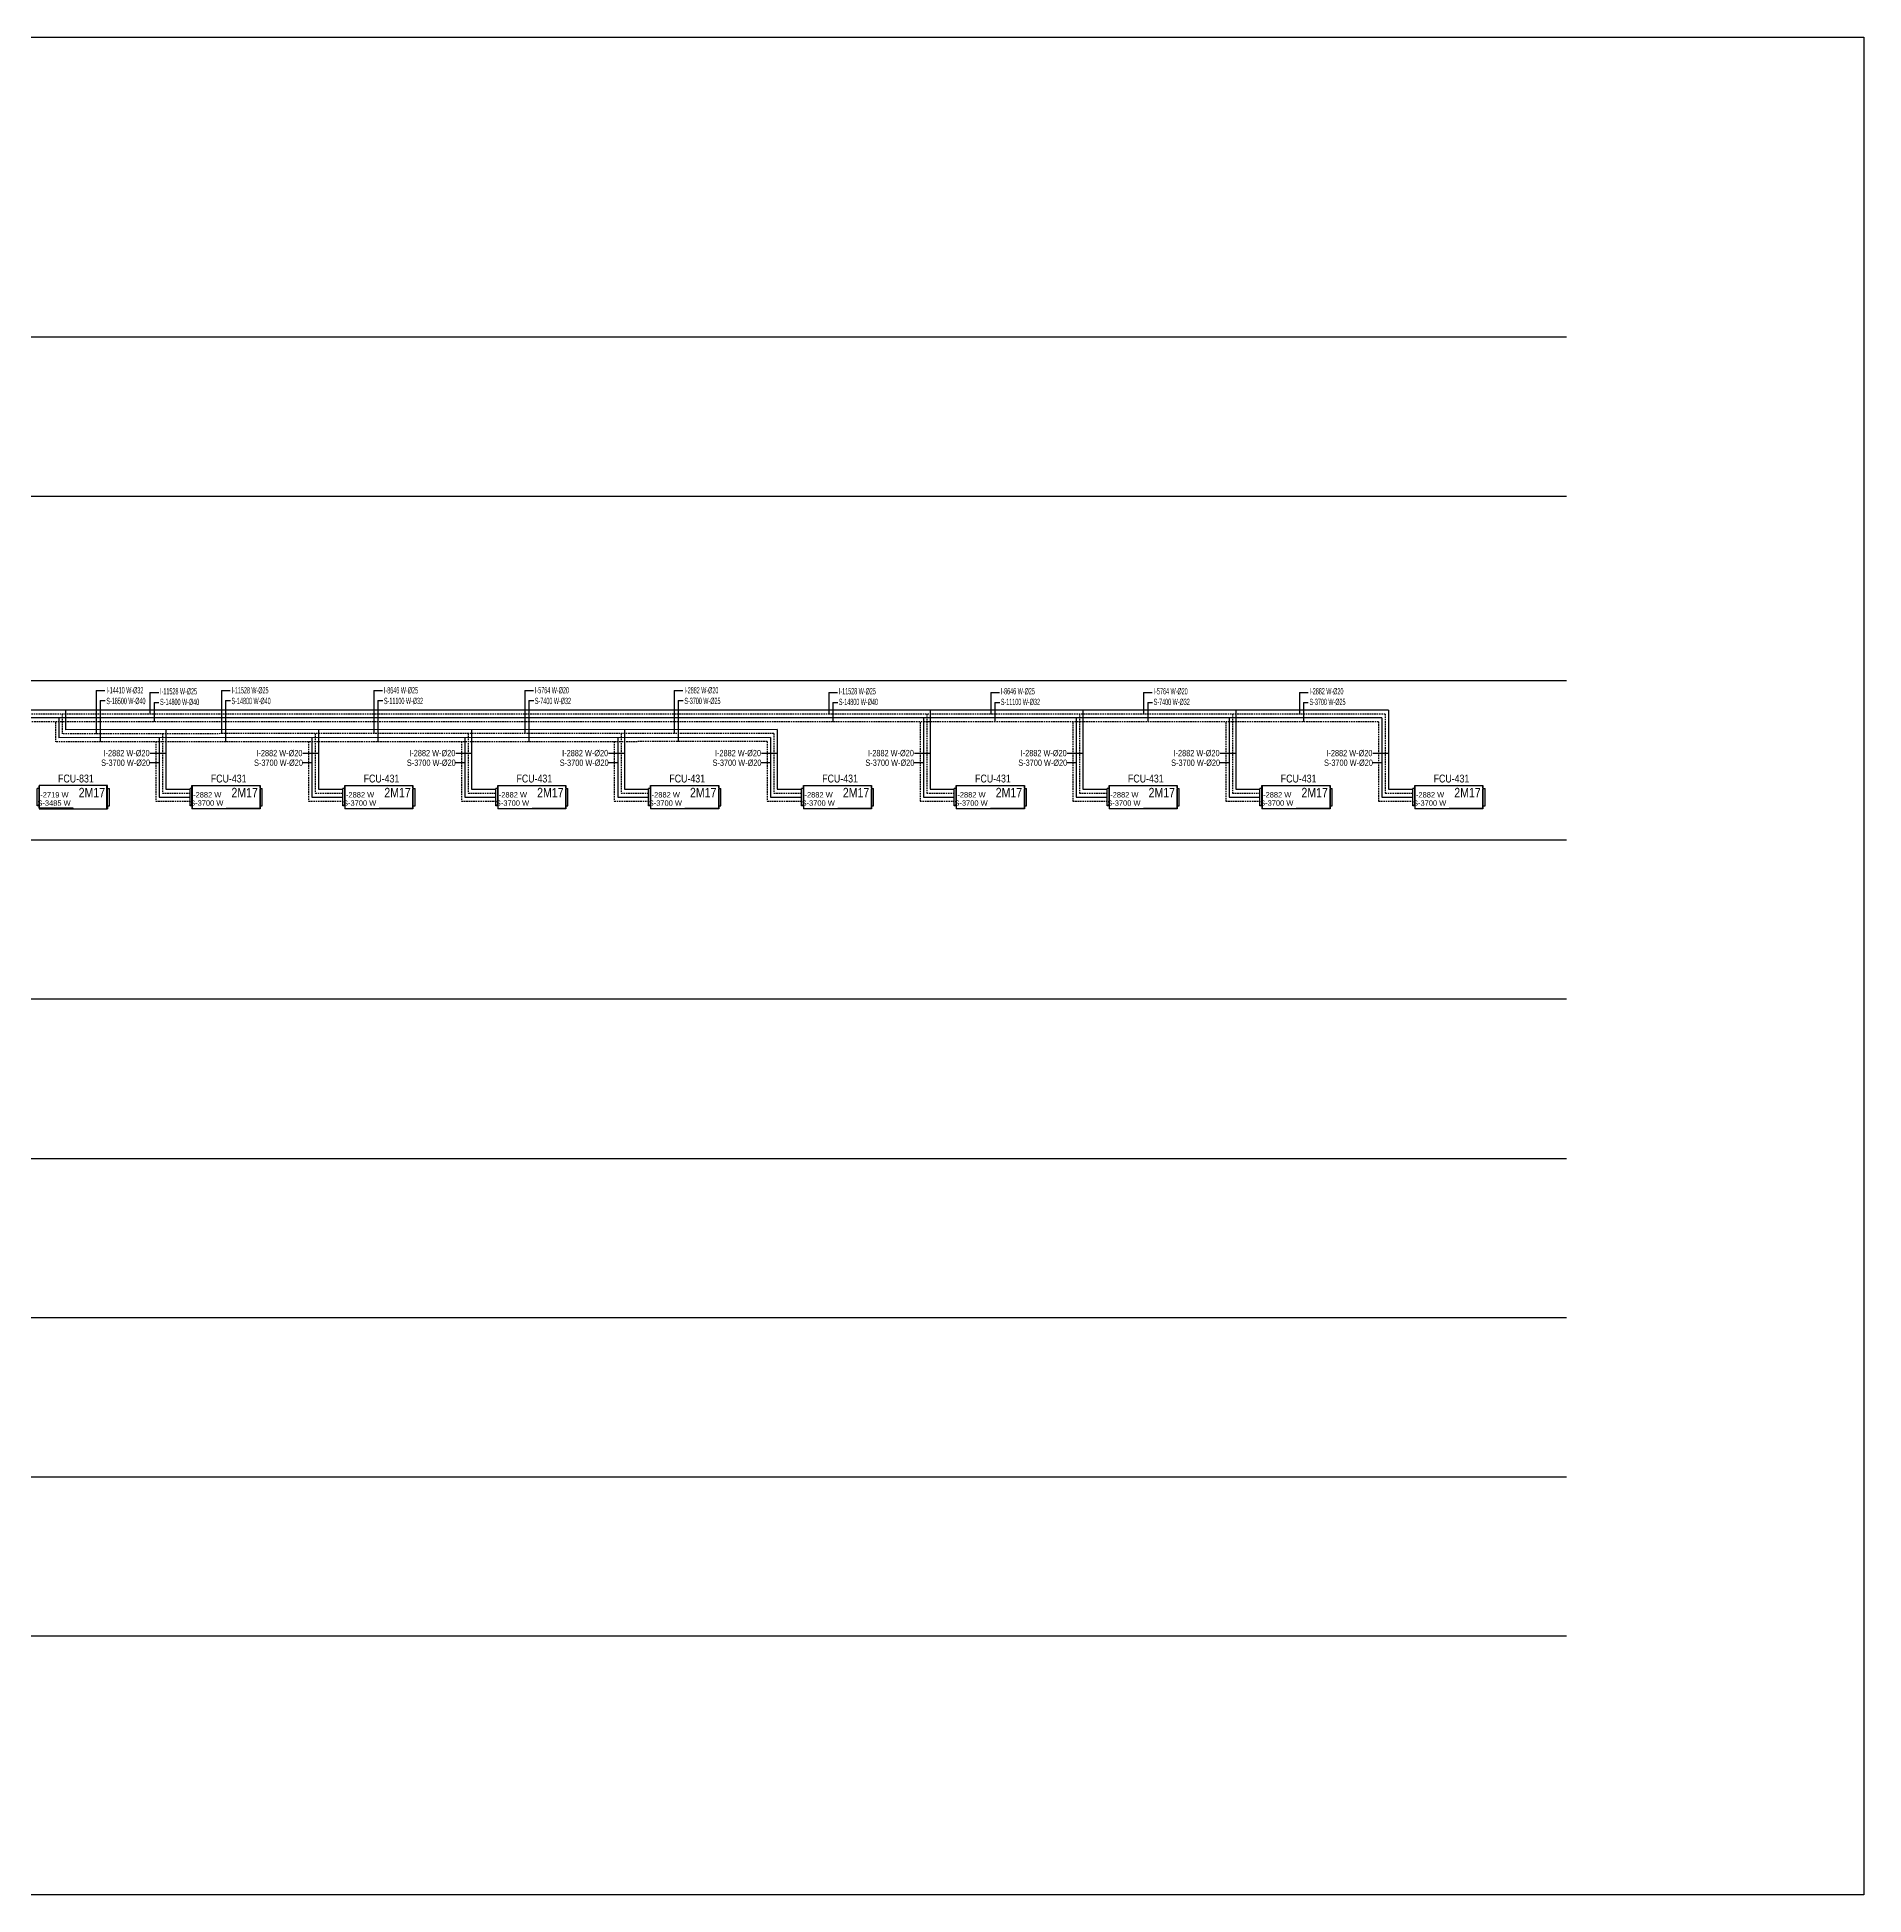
# Model space of a CAD drawing. Header units: centimetres. Extents: x 222914 to 271949, y -38857 to -18857.
# Drawn here: x 259084 to 264879, y -30556 to -24663 of the extents above; entities that cross this region are included whole.
import ezdxf
from ezdxf.enums import TextEntityAlignment as Align

# ---------------------------------------------------------------- set-up
doc = ezdxf.new("R2010")
doc.units = ezdxf.units.CM
doc.header["$LTSCALE"] = 0.2
doc.linetypes.add('DASHED', pattern=[75, 50, -25])
doc.layers.get('0').update_dxf_attribs({"color": 252})
for name, color, linetype, lineweight in [('1-BASLIK', 53, 'Continuous', 25), ('T-ISITMA', 1, 'Continuous', 30), ('T-MAHAL', 120, 'Continuous', 15), ('T-SOGUTMA', 4, 'Continuous', 30), ('T-STEXT', 181, 'Continuous', 15)]:
    doc.layers.add(name, color=color, linetype=linetype, lineweight=lineweight)
for name, color, linetype in [('T-FC', 150, 'Continuous'), ('T-FC-NUMARA', 62, 'Continuous'), ('T-ISITMA-TOPLAMA', 61, 'Continuous'), ('T-ITEXT', 32, 'Continuous'), ('T-SOGUTMA-TOPLAMA', 120, 'Continuous'), ('T-TEXT', 85, 'Continuous')]:
    doc.layers.add(name, color=color, linetype=linetype)
doc.styles.add('ARIAL', font='arial.ttf')
doc.styles.add('GKM', font='ARIALN.TTF', dxfattribs={"width": 0.6, "height": 20})
doc.styles.add('LUCIDASANS', font='arial.ttf', dxfattribs={"width": 0.8})

# ---------------------------------------------------------------- blocks, each defined once
blk = doc.blocks.new('FANCOIL-DWD')
at = {"linetype": 'DASHED'}
blk.add_line((-114.3, -71.5), (-114.3, -16.4), dxfattribs=at)
for p, q in [((-108.1, -16.4), (-114.3, -16.4)), ((-114.3, -69.1), (-114.3, -18.8)), ((-108.1, -71.5), (-108.1, -7)), ((-108.1, -7), (108.1, -7)), ((-106.8, -80.9), (-106.8, -7)), ((108.1, -7), (108.1, -80.9)), ((108.1, -14.1), (108.1, -7.7)), ((108.1, -16.4), (114.6, -16.4)), ((108.1, -71), (108.1, -16.9)), ((114.6, -71.5), (114.6, -16.4)), ((-108.1, -71.5), (-114.3, -71.5)), ((-108.1, -71.5), (-108.1, -80.9)), ((108.1, -80.9), (-108.1, -80.9)), ((0.9, -80.9), (0.9, -78.2)), ((0.9, -78.2), (108.1, -78.2)), ((108.1, -78), (108.1, -71.5)), ((108.1, -71.5), (114.6, -71.5))]:
    blk.add_line(p, q)

msp = doc.modelspace()

# ---------------------------------------------------------------- linework, layer by layer
at = {"layer": '1-BASLIK'}
msp.add_lwpolyline([(224519.3, -24662.5), (264878.8, -24662.5), (264878.8, -30556.2), (224519.3, -30556.2)], close=True, dxfattribs=at)
at = {"layer": 'T-ISITMA', "lineweight": -3, "ltscale": 0.5}
for p, q in [((263371.4, -26797.4), (255645, -26797.4)), ((259174.4, -26797.4), (259174.4, -26859.6)), ((261916.8, -26797.4), (261916.8, -27048.5)), ((262401.7, -26797.4), (262401.7, -27048.5)), ((262886.5, -26797.4), (262886.5, -27048.5)), ((263371.4, -26797.4), (263371.4, -27048.5)), ((261431.9, -26859.4), (259174.4, -26859.6)), ((259492.4, -26859.4), (259492.4, -27048.5)), ((259977.2, -26859.4), (259977.2, -27048.5)), ((260462.1, -26859.4), (260462.1, -27048.5)), ((260947, -26859.4), (260947, -27048.5)), ((261431.9, -26859.4), (261431.9, -27048.5)), ((259492.4, -27048.5), (259568.8, -27048.5)), ((259977.2, -27048.5), (260053.7, -27048.5)), ((260462.1, -27048.5), (260538.6, -27048.5)), ((260947, -27048.5), (261023.5, -27048.5)), ((261431.9, -27048.5), (261508.3, -27048.5)), ((261916.8, -27048.5), (261993.2, -27048.5)), ((262401.7, -27048.5), (262478.1, -27048.5)), ((262886.5, -27048.5), (262963, -27048.5)), ((263371.4, -27048.5), (263447.9, -27048.5))]:
    msp.add_line(p, q, dxfattribs=at)
at = {"layer": 'T-ISITMA', "linetype": 'DASHED', "lineweight": -3, "ltscale": 0.5}
for p, q in [((263360.8, -26809.9), (255646.5, -26809.9)), ((259163.8, -26810.1), (259163.8, -26872.3)), ((261906.2, -26810.1), (261906.2, -27061.2)), ((262391, -26810.1), (262391, -27061.2)), ((262875.9, -26810.1), (262875.9, -27061.2)), ((263360.8, -26809.9), (263360.8, -27061.2)), ((261421.3, -26872.1), (259163.8, -26872.3)), ((259481.7, -26872.1), (259481.7, -27061.2)), ((259966.6, -26872.1), (259966.6, -27061.2)), ((260451.5, -26872.1), (260451.5, -27061.2)), ((260936.4, -26872.1), (260936.4, -27061.2)), ((261421.3, -26872.1), (261421.3, -27061.2)), ((259481.7, -27061.2), (259568.8, -27061.2)), ((259966.6, -27061.2), (260053.7, -27061.2)), ((260451.5, -27061.2), (260538.6, -27061.2)), ((260936.4, -27061.2), (261023.5, -27061.2)), ((261421.3, -27061.2), (261508.3, -27061.2)), ((261906.2, -27061.2), (261993.2, -27061.2)), ((262391, -27061.2), (262478.1, -27061.2)), ((262875.9, -27061.2), (262963, -27061.2)), ((263360.8, -27061.2), (263447.9, -27061.2))]:
    msp.add_line(p, q, dxfattribs=at)
at = {"layer": 'T-ISITMA-TOPLAMA'}
for p, q in [((259271.4, -26735.2), (259271.4, -26872.3)), ((259271.4, -26735.2), (259299.1, -26735.2)), ((259442.1, -26741.2), (259442.1, -26809.9)), ((259442.1, -26741.2), (259469.8, -26741.2)), ((259668.5, -26735.2), (259668.5, -26872.3)), ((259668.5, -26735.2), (259696.3, -26735.2)), ((260152, -26735.2), (260152, -26872.3)), ((260152, -26735.2), (260179.7, -26735.2)), ((260630.8, -26735.1), (260630.8, -26872.2)), ((260630.8, -26735.1), (260658.6, -26735.1)), ((261105, -26735.1), (261105, -26872.2)), ((261105, -26735.1), (261132.8, -26735.1)), ((261595.2, -26741.2), (261595.2, -26809.9)), ((261595.2, -26741.2), (261622.9, -26741.2)), ((262109, -26741.2), (262109, -26809.9)), ((262109, -26741.2), (262136.8, -26741.2)), ((262593.9, -26741.2), (262593.9, -26809.9)), ((262593.9, -26741.2), (262621.7, -26741.2)), ((263088.1, -26741.2), (263088.1, -26809.9)), ((263088.1, -26741.2), (263115.8, -26741.2))]:
    msp.add_line(p, q, dxfattribs=at)
at = {"layer": 'T-ISITMA-TOPLAMA', "color": 30}
for p, q in [((259492.4, -26934.7), (259442.3, -26934.7)), ((259977.2, -26934.7), (259927.2, -26934.7)), ((260462.1, -26934.7), (260412.1, -26934.7)), ((260947, -26934.7), (260897, -26934.7)), ((261431.9, -26934.7), (261381.9, -26934.7)), ((261916.8, -26934.7), (261866.8, -26934.7)), ((262401.7, -26934.7), (262351.7, -26934.7)), ((262886.5, -26934.7), (262836.5, -26934.7)), ((263371.4, -26934.7), (263321.4, -26934.7))]:
    msp.add_line(p, q, dxfattribs=at)
at = {"layer": 'T-SOGUTMA', "linetype": 'DASHED', "lineweight": -3, "ltscale": 0.5}
for p, q in [((263339.6, -26834.9), (255654.4, -26834.9)), ((259142.5, -26835.6), (259142.5, -26897.8)), ((261884.9, -26835.6), (261884.9, -27086.7)), ((262369.8, -26835.6), (262369.8, -27086.7)), ((262854.7, -26835.6), (262854.7, -27086.7)), ((263339.6, -26834.9), (263339.6, -27086.7)), ((261400, -26897.6), (259142.5, -26897.8)), ((259460.5, -26897.6), (259460.5, -27086.7)), ((259945.4, -26897.6), (259945.4, -27086.7)), ((260430.2, -26897.6), (260430.2, -27086.7)), ((260915.1, -26897.6), (260915.1, -27086.7)), ((261400, -26897.6), (261400, -27086.7)), ((259460.5, -27086.7), (259568.8, -27086.7)), ((259945.4, -27086.7), (260053.7, -27086.7)), ((260430.2, -27086.7), (260538.6, -27086.7)), ((260915.1, -27086.7), (261023.5, -27086.7)), ((261400, -27086.7), (261508.3, -27086.7)), ((261884.9, -27086.7), (261993.2, -27086.7)), ((262369.8, -27086.7), (262478.1, -27086.7)), ((262854.7, -27086.7), (262963, -27086.7)), ((263339.6, -27086.7), (263447.9, -27086.7))]:
    msp.add_line(p, q, dxfattribs=at)
at = {"layer": 'T-SOGUTMA', "lineweight": -3, "ltscale": 0.5}
for p, q in [((263350.2, -26822.4), (255655.3, -26822.4)), ((259153.1, -26822.9), (259153.1, -26885.1)), ((261895.5, -26822.9), (261895.5, -27074)), ((262380.4, -26822.9), (262380.4, -27074)), ((262865.3, -26822.9), (262865.3, -27074)), ((263350.2, -26822.4), (263350.2, -27074)), ((261410.6, -26884.9), (259153.1, -26885.1)), ((259471.1, -26884.9), (259471.1, -27074)), ((259956, -26884.9), (259956, -27074)), ((260440.9, -26884.9), (260440.9, -27074)), ((260925.8, -26884.9), (260925.8, -27074)), ((261410.6, -26884.9), (261410.6, -27074)), ((259471.1, -27074), (259568.8, -27074)), ((259956, -27074), (260053.7, -27074)), ((260440.9, -27074), (260538.6, -27074)), ((260925.8, -27074), (261023.5, -27074)), ((261410.6, -27074), (261508.3, -27074)), ((261895.5, -27074), (261993.2, -27074)), ((262380.4, -27074), (262478.1, -27074)), ((262865.3, -27074), (262963, -27074)), ((263350.2, -27074), (263447.9, -27074))]:
    msp.add_line(p, q, dxfattribs=at)
at = {"layer": 'T-SOGUTMA-TOPLAMA'}
for p, q in [((259284.4, -26767.1), (259300, -26767.1)), ((259284.4, -26767.1), (259284.4, -26897.8)), ((259455.1, -26773), (259470.6, -26773)), ((259455.1, -26773), (259455.1, -26834.9)), ((259681.6, -26767), (259697.1, -26767)), ((259681.6, -26767), (259681.6, -26897.8)), ((260165, -26767), (260180.5, -26767)), ((260165, -26767), (260165, -26897.8)), ((260643.9, -26767), (260659.4, -26767)), ((260643.9, -26767), (260643.9, -26897.7)), ((261118.1, -26766.9), (261133.6, -26766.9)), ((261118.1, -26766.9), (261118.1, -26897.7)), ((261608.3, -26773), (261623.8, -26773)), ((261608.3, -26773), (261608.3, -26834.9)), ((262122.1, -26773), (262137.6, -26773)), ((262122.1, -26773), (262122.1, -26834.9)), ((262607, -26773), (262622.5, -26773)), ((262607, -26773), (262607, -26834.9)), ((263101.1, -26773), (263116.6, -26773)), ((263101.1, -26773), (263101.1, -26834.9))]:
    msp.add_line(p, q, dxfattribs=at)
at = {"layer": 'T-SOGUTMA-TOPLAMA', "color": 30}
for p, q in [((259471.1, -26965.3), (259441.5, -26965.3)), ((259956, -26965.3), (259926.4, -26965.3)), ((260440.9, -26965.3), (260411.3, -26965.3)), ((260925.8, -26965.3), (260896.2, -26965.3)), ((261410.6, -26965.3), (261381.1, -26965.3)), ((261895.5, -26965.3), (261865.9, -26965.3)), ((262380.4, -26965.3), (262350.8, -26965.3)), ((262865.3, -26965.3), (262835.7, -26965.3)), ((263350.2, -26965.3), (263320.6, -26965.3))]:
    msp.add_line(p, q, dxfattribs=at)
at = {"layer": 'T-TEXT', "color": 7}
for p, q in [((263936, -25614.8), (225015.5, -25614.8)), ((263936, -26119.8), (225015.5, -26119.8)), ((263936, -26704.9), (225015.5, -26704.9)), ((263936, -27209.9), (225015.5, -27209.9)), ((263936, -27714.9), (225015.5, -27714.9)), ((225015.5, -28219.9), (263936, -28219.9)), ((225015.5, -28724.9), (263936, -28724.9)), ((225015.5, -29229.9), (263936, -29229.9)), ((225015.5, -29734.9), (263936, -29734.9))]:
    msp.add_line(p, q, dxfattribs=at)

# ---------------------------------------------------------------- block references
at = {"layer": 'T-FC', "xscale": -1}
msp.add_blockref('FANCOIL-DWD', (259198.9, -27030), dxfattribs=at)
at = {"layer": 'T-FC'}
for p in [(259683.4, -27030), (260168.3, -27030), (260653.2, -27030), (261138.1, -27030), (261623, -27030), (262107.8, -27030), (262592.7, -27030), (263077.6, -27030), (263562.5, -27030)]:
    msp.add_blockref('FANCOIL-DWD', p, dxfattribs=at)

# ---------------------------------------------------------------- texts
at = {"layer": 'T-FC-NUMARA', "color": 62, "style": 'ARIAL', "width": 0.8}
msp.add_text('FCU-831', height=25, dxfattribs=at).set_placement((259150.5, -27027.1))
at = {"layer": 'T-FC-NUMARA', "color": 30, "style": 'ARIAL', "width": 0.8}
for p in [(259635.1, -27027.1), (260119.9, -27027.1), (260604.8, -27027.1), (261089.7, -27027.1), (261574.6, -27027.1), (262059.5, -27027.1), (262544.4, -27027.1), (263029.2, -27027.1), (263514.1, -27027.1)]:
    msp.add_text('FCU-431', height=25, dxfattribs=at).set_placement(p)
at = {"layer": 'T-ISITMA-TOPLAMA', "style": 'GKM', "width": 0.6}
for s, p in [('I-14410 W-%%C32', (259303.8, -26744.6)), ('I-11528 W-%%C25', (259474.2, -26747.7)), ('I-11528 W-%%C25', (259700.9, -26744.6)), ('I-8646 W-%%C25', (260184.4, -26744.6)), ('I-5764 W-%%C20', (260663.2, -26744.5)), ('I-2882 W-%%C20', (261137.4, -26744.5)), ('I-11528 W-%%C25', (261627.3, -26747.7)), ('I-8646 W-%%C25', (262141.2, -26747.7)), ('I-5764 W-%%C20', (262626.1, -26747.7)), ('I-2882 W-%%C20', (263120.2, -26747.7))]:
    msp.add_text(s, height=20, dxfattribs=at).set_placement(p)
at = {"layer": 'T-ISITMA-TOPLAMA', "color": 30, "style": 'ARIAL', "width": 0.8}
for p in [(259294.9, -26943.8), (259779.8, -26943.8), (260264.7, -26943.8), (260749.6, -26943.8), (261234.4, -26943.8), (261719.3, -26943.8), (262204.2, -26943.8), (262689.1, -26943.8), (263174, -26943.8)]:
    msp.add_text('I-2882 W-%%C20', height=20, dxfattribs=at).set_placement(p)
at = {"layer": 'T-ITEXT', "color": 62, "style": 'ARIAL', "width": 0.8}
msp.add_text('I-2719 W', height=17, dxfattribs=at).set_placement((259183.9, -27074.7), align=Align.RIGHT)
at = {"layer": 'T-ITEXT', "color": 30, "style": 'ARIAL', "width": 0.8}
for p in [(259668.5, -27074.7), (260153.4, -27074.7), (260638.2, -27074.7), (261123.1, -27074.7), (261608, -27074.7), (262092.9, -27074.7), (262577.8, -27074.7), (263062.7, -27074.7), (263547.6, -27074.7)]:
    msp.add_text('I-2882 W', height=17, dxfattribs=at).set_placement(p, align=Align.RIGHT)
at = {"layer": 'T-MAHAL', "style": 'LUCIDASANS', "width": 0.8}
for p in [(259299.8, -27059.2), (259784.4, -27059.2), (260269.3, -27059.2), (260754.1, -27059.2), (261239, -27059.2), (261723.9, -27059.2), (262208.8, -27059.2), (262693.7, -27059.2), (263178.6, -27059.2), (263663.4, -27059.2)]:
    msp.add_text('2M17', height=30, dxfattribs=at).set_placement(p, align=Align.MIDDLE_RIGHT)
at = {"layer": 'T-SOGUTMA-TOPLAMA', "style": 'GKM', "width": 0.6}
for s, p in [('S-18500 W-%%C40', (259303.8, -26778.5)), ('S-14800 W-%%C40', (259474.2, -26781.5)), ('S-14800 W-%%C40', (259700.9, -26778.5)), ('S-11100 W-%%C32', (260184.4, -26778.4)), ('S-7400 W-%%C32', (260663.2, -26778.4)), ('S-3700 W-%%C25', (261137.4, -26778.3)), ('S-14800 W-%%C40', (261627.3, -26781.5)), ('S-11100 W-%%C32', (262141.2, -26781.5)), ('S-7400 W-%%C32', (262626.1, -26781.5)), ('S-3700 W-%%C25', (263120.2, -26781.5))]:
    msp.add_text(s, height=20, dxfattribs=at).set_placement(p)
at = {"layer": 'T-SOGUTMA-TOPLAMA', "color": 30, "style": 'ARIAL', "width": 0.8}
for p in [(259287.3, -26974.4), (259772.2, -26974.4), (260257, -26974.4), (260741.9, -26974.4), (261226.8, -26974.4), (261711.7, -26974.4), (262196.6, -26974.4), (262681.5, -26974.4), (263166.4, -26974.4)]:
    msp.add_text('S-3700 W-%%C20', height=20, dxfattribs=at).set_placement(p)
at = {"layer": 'T-STEXT', "color": 62, "style": 'ARIAL', "width": 0.8}
msp.add_text('S-3485 W', height=17, dxfattribs=at).set_placement((259190.5, -27100.9), align=Align.RIGHT)
at = {"layer": 'T-STEXT', "color": 30, "style": 'ARIAL', "width": 0.8}
for p in [(259675, -27100.9), (260159.9, -27100.9), (260644.8, -27100.9), (261129.7, -27100.9), (261614.6, -27100.9), (262099.4, -27100.9), (262584.3, -27100.9), (263069.2, -27100.9), (263554.1, -27100.9)]:
    msp.add_text('S-3700 W', height=17, dxfattribs=at).set_placement(p, align=Align.RIGHT)

doc.saveas('drawing.dxf')
